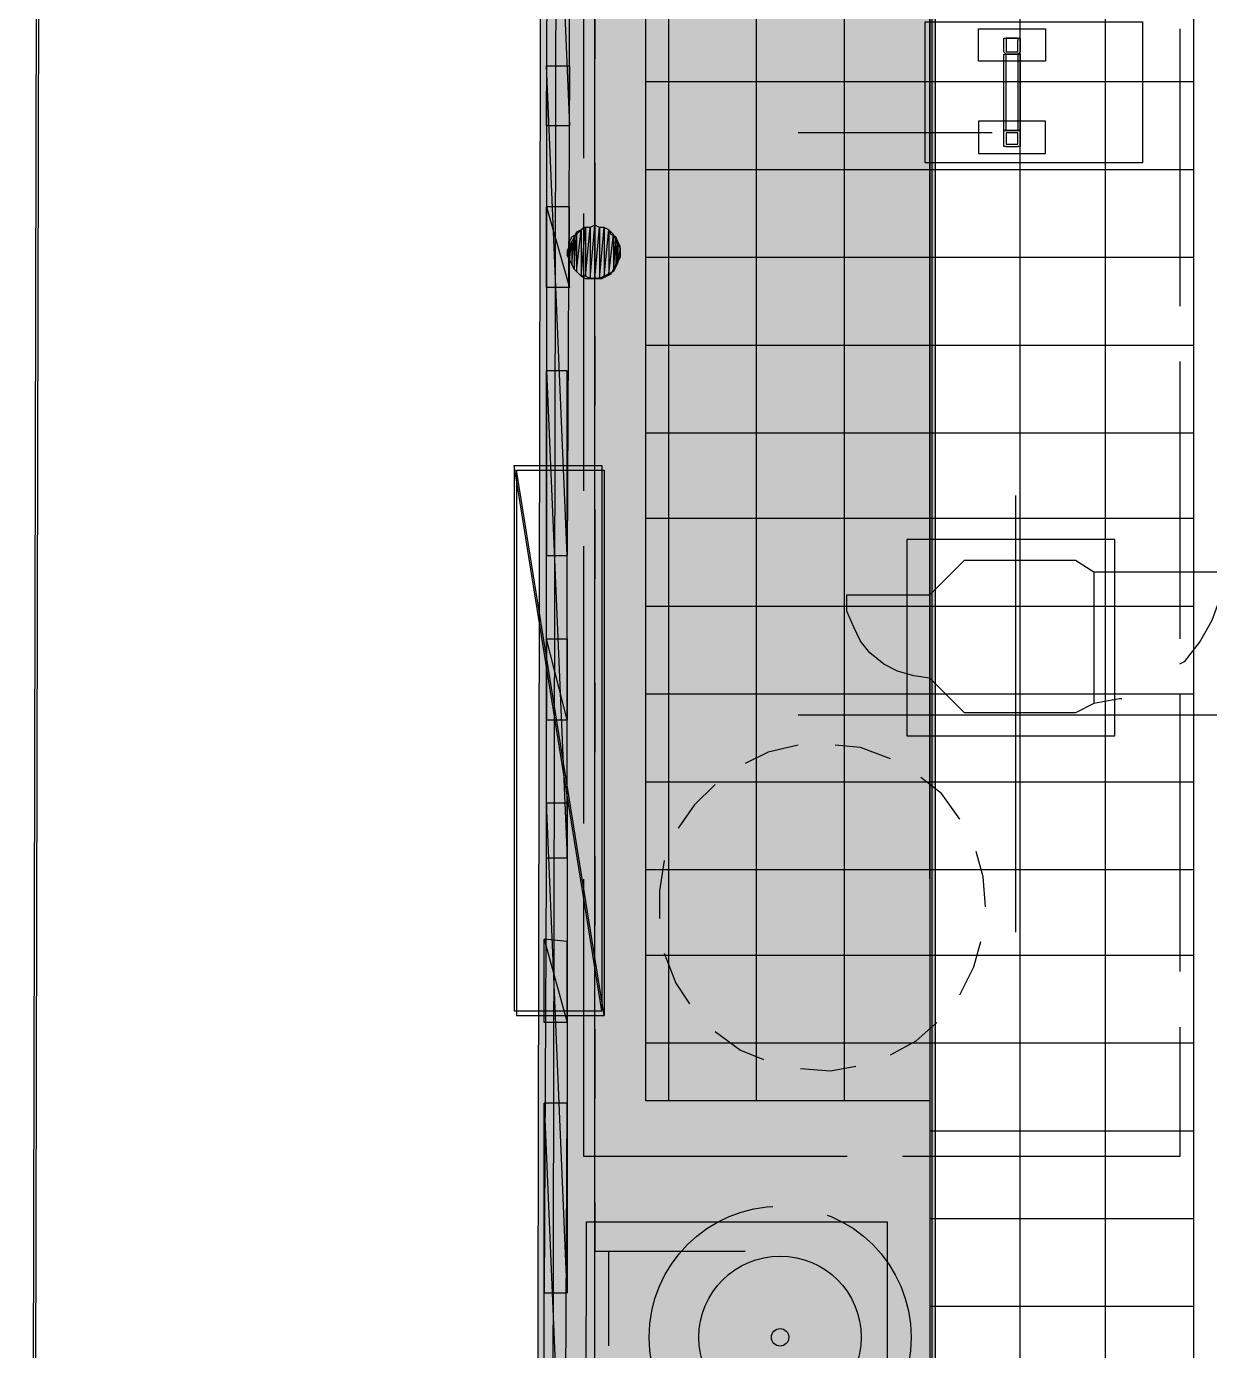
# Model space of a CAD drawing. Header units: metres. Extents: x 1 to 213, y 1 to 147.
# Drawn here: x 49.55 to 54.97, y 60.61 to 66.67 of the extents above; entities that cross this region are included whole.
import ezdxf

# ---------------------------------------------------------------- set-up
doc = ezdxf.new("R2010")
doc.units = ezdxf.units.M
doc.linetypes.add('DASHED', pattern=[1.524, 1.27, -0.254])
for name, color, linetype in [('00-BASE-ARQUITECTURA', 8, 'Continuous'), ('PJ-ARBUSTOS', 82, 'Continuous'), ('PJ-COPA-ADULTA', 8, 'DASHED'), ('PJ-GRAVILLA', 42, 'Continuous'), ('PJ-LIMITE-JARDIN', 7, 'Continuous'), ('PJ-MASAS', 92, 'Continuous'), ('PJ-MASAS-RELLENO', 92, 'Continuous'), ('PJ-PROTEGIDO', 30, 'DASHED'), ('PJ-RIEGO-SECTORES', 5, 'Continuous')]:
    doc.layers.add(name, color=color, linetype=linetype)

# ---------------------------------------------------------------- blocks, each defined once
blk = doc.blocks.new('PJ_BA')
for radius in [0.372, 0.04]:
    blk.add_circle((0, 0), radius)
at = {"flags": 1}
for tag, p, height in [('CODIGO', (0.15, 0.15), 0.2), ('ESPECIE', (0.15, -0.1), 0.15), ('ZONA', (0.15, -0.3), 0.15)]:
    blk.add_attdef(tag, p, '', height=height, dxfattribs=at)

msp = doc.modelspace()

# ---------------------------------------------------------------- hatches: boundary and pattern name
at = {"layer": 'PJ-GRAVILLA'}
h = msp.add_hatch(dxfattribs=at)
h.set_pattern_fill('GRAVEL', scale=0.03)
h.paths.add_polyline_path([(53.8, 98.484), (53.8, 89.0322), (53.7545, 89.0322), (53.534, 88.5913), (53.534, 87.6211), (53.7104, 87.2243), (53.7104, 74.2597), (53.534, 74.1274), (52.6521, 74.1274), (52.4757, 73.9069), (52.4757, 73.1573), (52.6521, 72.9368), (53.5781, 72.9368), (53.7104, 72.7604), (53.7104, 48.3746), (53.5781, 48.1541), (52.8284, 48.1982), (52.4757, 47.9337), (52.4757, 47.2722), (52.6962, 47.0076), (53.5781, 47.0076), (53.7104, 46.8312), (53.7104, 42.2451), (52.9607, 42.1569), (51.9465, 42.1569), (51.8583, 42.5538), (51.9465, 90.5756), (52.0347, 90.9284), (51.9906, 98.425), (52.0788, 98.5131), (53.8, 98.484)])
at = {"layer": 'PJ-MASAS-RELLENO'}
msp.add_hatch(color=7, dxfattribs=at).paths.add_polyline_path([(52.1126, 61.2), (53.4904, 61.2), (53.4904, 58.6), (52.1078, 58.6), (52.1126, 61.2)])

# ---------------------------------------------------------------- linework, layer by layer
at = {"layer": '00-BASE-ARQUITECTURA'}
for points in [[(49.5476, 44.6722), (49.7487, 142.1764)], [(49.5582, 44.6511), (49.7593, 142.1447)], [(52.0664, 109.5798), (51.9818, 71.4798), (51.9289, 46.2703), (51.9183, 46.2703)], [(88.5472, 53.6469), (88.5472, 51.6678), (74.3867, 51.6678), (72.8415, 46.7254), (52.1511, 46.7254), (52.1511, 98.3297), (67.7827, 98.3297)], [(54.8922, 71.5327), (54.8922, 42.418), (53.6963, 42.418), (53.6857, 64.336), (53.6857, 72.7392), (53.6857, 85.4815), (54.8922, 85.471), (54.8922, 72.7392)], [(53.6963, 42.418), (53.6963, 85.4815)], [(54.49, 42.418), (54.49, 85.4815)], [(52.4898, 61.7537), (52.4898, 72.9615)], [(52.892, 61.7537), (52.892, 72.9615)], [(53.2941, 61.7537), (53.2941, 72.9615)], [(53.6857, 72.7392), (53.6857, 64.336)], [(53.6857, 72.7392), (53.6857, 64.336)], [(51.9394, 68.4635), (52.0347, 66.2199), (51.9289, 66.2199), (51.9394, 68.4635)], [(52.0347, 68.4635), (51.9394, 68.4635), (52.0347, 66.2199), (52.0347, 68.4635)], [(54.0984, 42.418), (54.0984, 67.0771)], [(52.1511, 66.8443), (52.1511, 66.5268)], [(54.1408, 66.5162), (54.0667, 66.5162), (53.9079, 66.5162), (53.9079, 66.6644), (54.2149, 66.6644), (54.2149, 66.5162), (54.1408, 66.5162)], [(54.0984, 66.5691), (54.0984, 66.5585), (54.0879, 66.548), (54.0349, 66.548), (54.0244, 66.5585), (54.0244, 66.6115), (54.0244, 66.622), (54.0349, 66.622), (54.0879, 66.622), (54.0879, 66.6115)], [(54.0879, 66.622), (54.0349, 66.622), (54.0349, 66.6115), (54.0349, 66.5585), (54.0879, 66.5585), (54.0879, 66.6115)], [(54.0879, 66.622), (54.0984, 66.622), (54.0984, 66.6115), (54.0984, 66.5585)], [(51.9289, 64.2514), (52.0241, 64.2514), (51.9289, 66.495), (51.9289, 64.2514)], [(52.0241, 64.2514), (51.9289, 66.495), (52.0347, 66.495), (52.0241, 64.2514)], [(53.6857, 66.421), (52.384, 66.421)], [(54.8922, 66.421), (53.6857, 66.421)], [(54.0667, 66.241), (53.9079, 66.241), (53.9079, 66.0929), (54.2149, 66.0929), (54.2149, 66.241), (54.1408, 66.241), (54.0667, 66.241)], [(53.9715, 66.1881), (53.0824, 66.1881)], [(54.0349, 66.1246), (54.0244, 66.1246), (54.0244, 66.1352), (54.0244, 66.1881), (54.0244, 66.1987), (54.0349, 66.1987), (54.0879, 66.1987)], [(54.0879, 66.1987), (54.0984, 66.1987), (54.0984, 66.1881), (54.0984, 66.1352), (54.0984, 66.1246), (54.0879, 66.1246)], [(54.0349, 66.1246), (54.0879, 66.1246)], [(52.1511, 66.0505), (52.1511, 65.7331)], [(53.6857, 66.0188), (52.384, 66.0188)], [(54.8922, 66.0188), (53.6857, 66.0188)], [(52.0347, 65.8495), (51.9289, 65.8495), (52.0347, 65.4791), (52.0347, 65.8495)], [(51.9289, 65.8495), (52.0347, 65.4791), (51.9289, 65.4791), (51.9289, 65.8495)], [(52.1511, 65.7648), (52.13, 65.7542), (52.0982, 65.7542), (52.0876, 65.7436), (52.0664, 65.7225), (52.0453, 65.7119), (52.0347, 65.6907), (52.0347, 65.6695), (52.0241, 65.6484), (52.0241, 65.6272), (52.0347, 65.6061), (52.0453, 65.5849), (52.0559, 65.5637), (52.077, 65.5425), (52.0876, 65.532), (52.1088, 65.5214), (52.1405, 65.5214), (52.1617, 65.5214), (52.1829, 65.5214), (52.204, 65.532), (52.2252, 65.5425), (52.2358, 65.5637), (52.2464, 65.5849), (52.2569, 65.6061), (52.2675, 65.6272), (52.2675, 65.6484), (52.2675, 65.6695), (52.2569, 65.6907), (52.2464, 65.7119), (52.2252, 65.7225), (52.2146, 65.7436), (52.1935, 65.7542), (52.1723, 65.7542), (52.1511, 65.7648)], [(52.0664, 65.7331), (52.0664, 65.5531), (52.0876, 65.7436), (52.0664, 65.7331)], [(52.0664, 65.5531), (52.0876, 65.7436), (52.0876, 65.532), (52.0664, 65.5531)], [(52.0876, 65.7436), (52.0876, 65.532), (52.1088, 65.7542), (52.0876, 65.7436)], [(52.0876, 65.532), (52.1088, 65.7542), (52.1088, 65.532), (52.0876, 65.532)], [(52.1088, 65.7542), (52.1088, 65.532), (52.13, 65.7542), (52.1088, 65.7542)], [(52.1088, 65.532), (52.13, 65.7542), (52.13, 65.5214), (52.1088, 65.532)], [(52.13, 65.7542), (52.13, 65.5214), (52.1511, 65.7648), (52.13, 65.7542)], [(52.13, 65.5214), (52.1511, 65.7648), (52.1511, 65.5214), (52.13, 65.5214)], [(52.1511, 65.7648), (52.1511, 65.5214), (52.1723, 65.7542), (52.1511, 65.7648)], [(52.1511, 65.5214), (52.1723, 65.7542), (52.1723, 65.5214), (52.1511, 65.5214)], [(52.1723, 65.7542), (52.1723, 65.5214), (52.1935, 65.7542), (52.1723, 65.7542)], [(52.1723, 65.5214), (52.1935, 65.7542), (52.1935, 65.532), (52.1723, 65.5214)], [(52.1935, 65.7542), (52.1935, 65.532), (52.2146, 65.7436), (52.1935, 65.7542)], [(52.1935, 65.532), (52.2146, 65.7436), (52.2146, 65.5425), (52.1935, 65.532)], [(52.2146, 65.7436), (52.2146, 65.5425), (52.2358, 65.7225), (52.2146, 65.7436)], [(52.0347, 65.6695), (52.0347, 65.6061), (52.0453, 65.6907), (52.0347, 65.6695)], [(52.0347, 65.6061), (52.0453, 65.6907), (52.0453, 65.5849), (52.0347, 65.6061)], [(52.0453, 65.6907), (52.0453, 65.5849), (52.0559, 65.7119), (52.0453, 65.6907)], [(52.0453, 65.5849), (52.0559, 65.7119), (52.0559, 65.5637), (52.0453, 65.5849)], [(52.0559, 65.7119), (52.0559, 65.5637), (52.0664, 65.7331), (52.0559, 65.7119)], [(52.0559, 65.5637), (52.0664, 65.7331), (52.0664, 65.5531), (52.0559, 65.5637)], [(52.2146, 65.5425), (52.2358, 65.7225), (52.2358, 65.5531), (52.2146, 65.5425)], [(52.2358, 65.7225), (52.2358, 65.5531), (52.2464, 65.7013), (52.2358, 65.7225)], [(52.2358, 65.5531), (52.2464, 65.7013), (52.2464, 65.5743), (52.2358, 65.5531)], [(52.2464, 65.7013), (52.2464, 65.5743), (52.2569, 65.6801), (52.2464, 65.7013)], [(52.2464, 65.5743), (52.2569, 65.6801), (52.2569, 65.5955), (52.2464, 65.5743)], [(52.2569, 65.5955), (52.2569, 65.6801), (52.2675, 65.659), (52.2569, 65.5955)], [(52.0241, 65.6484), (52.0241, 65.6272), (52.0347, 65.6695), (52.0241, 65.6484)], [(52.0241, 65.6272), (52.0347, 65.6695), (52.0347, 65.6061), (52.0241, 65.6272)], [(52.2569, 65.5955), (52.2675, 65.6166), (52.2675, 65.659), (52.2569, 65.5955)], [(52.2675, 65.6166), (52.2675, 65.659), (52.2675, 65.6378), (52.2675, 65.6166)], [(53.6857, 65.6166), (52.384, 65.6166)], [(54.8922, 65.6166), (53.6857, 65.6166)], [(52.1511, 65.2568), (52.1511, 64.9393)], [(53.6857, 65.2145), (52.384, 65.2145)], [(54.8922, 65.2145), (53.6857, 65.2145)], [(52.0241, 65.0981), (51.9289, 65.0981), (52.0241, 62.865), (52.0241, 65.0981)], [(51.9289, 65.0981), (52.0241, 62.865), (51.9289, 62.865), (51.9289, 65.0981)], [(53.6857, 64.8123), (52.384, 64.8123)], [(54.8922, 64.8123), (53.6857, 64.8123)], [(51.7807, 62.1665), (52.1829, 62.1665), (51.7807, 64.6641), (51.7807, 62.1665)], [(52.1829, 62.1665), (51.7807, 64.6641), (52.1829, 64.6641), (52.1829, 62.1665)], [(51.7913, 62.1453), (52.1935, 62.1453), (51.7913, 64.643), (51.7913, 62.1453)], [(52.1935, 62.1453), (51.7913, 64.643), (52.1935, 64.643), (52.1935, 62.1453)], [(54.0773, 64.5265), (54.0773, 62.5263)], [(52.1511, 64.463), (52.1511, 64.1456)], [(53.6857, 64.4207), (52.384, 64.4207)], [(54.8922, 64.4207), (53.6857, 64.4207)], [(54.3524, 64.2302), (54.4371, 64.1773), (54.4371, 63.574), (54.3524, 63.5317), (53.8444, 63.5317), (53.6857, 63.6905), (53.6857, 64.0715), (53.8444, 64.2302), (54.3524, 64.2302)], [(54.4371, 64.1773), (55.0404, 64.1773)], [(55.0404, 64.1773), (55.0192, 64.0715), (54.9769, 63.955), (54.9239, 63.8598), (54.8499, 63.7646), (54.8287, 63.754)], [(53.6857, 63.6905), (53.6116, 63.701), (53.5375, 63.7222), (53.474, 63.754), (53.4105, 63.8069), (53.3682, 63.8598), (53.3364, 63.9233), (53.3047, 63.9974), (53.3047, 64.0715), (53.6857, 64.0715)], [(53.6857, 64.0186), (52.384, 64.0186)], [(54.8922, 64.0186), (53.6857, 64.0186)], [(51.9289, 63.5), (52.0241, 63.5), (51.9289, 63.8704), (51.9289, 63.5)], [(52.0241, 63.5), (51.9289, 63.8704), (52.0241, 63.8704), (52.0241, 63.5)], [(52.1511, 63.6693), (52.1511, 63.3518)], [(53.6857, 63.6164), (52.384, 63.6164)], [(54.8922, 63.6164), (53.6857, 63.6164)], [(54.5641, 63.5952), (54.5535, 63.5952), (54.4371, 63.574)], [(55.0721, 63.5211), (53.0824, 63.5211)], [(53.0824, 63.3836), (52.9449, 63.3518), (52.839, 63.2989)], [(53.5058, 63.32), (53.3682, 63.373), (53.2518, 63.3836)], [(53.6857, 63.2142), (52.384, 63.2142)], [(52.7015, 63.2036), (52.6062, 63.1084), (52.5321, 63.0026)], [(53.8233, 63.0449), (53.7386, 63.1613), (53.6434, 63.2354)], [(54.8922, 63.2142), (53.6857, 63.2142)], [(51.9183, 60.8753), (52.0241, 60.8753), (51.9289, 63.119), (51.9183, 60.8753)], [(52.0241, 60.8753), (51.9289, 63.119), (52.0241, 63.119), (52.0241, 60.8753)], [(53.9397, 62.6427), (53.9291, 62.7803), (53.8974, 62.8967)], [(52.1511, 62.8756), (52.1511, 62.5581)], [(52.4686, 62.8544), (52.4475, 62.7168), (52.4475, 62.5898)], [(53.6857, 62.8121), (52.384, 62.8121)], [(54.8922, 62.8121), (53.6857, 62.8121)], [(52.0241, 62.484), (51.9183, 62.4945), (52.0241, 62.1135), (52.0241, 62.484)], [(51.9183, 62.4945), (52.0241, 62.1135), (51.9183, 62.1135), (51.9183, 62.4945)], [(53.8233, 62.2405), (53.8868, 62.3675), (53.9185, 62.484)], [(53.6857, 62.4205), (52.384, 62.4205)], [(52.4686, 62.4311), (52.5215, 62.2935), (52.585, 62.1982)], [(54.8922, 62.4205), (53.6857, 62.4205)], [(53.5058, 61.9654), (53.6222, 62.0289), (53.7175, 62.1135)], [(52.1511, 62.0818), (52.1511, 61.7643)], [(52.7015, 62.0712), (52.8179, 61.9865), (52.9237, 61.9442)], [(53.6857, 62.0183), (52.384, 62.0183)], [(54.8922, 62.0183), (53.6857, 62.0183)], [(53.093, 61.9019), (53.2306, 61.8913), (53.347, 61.9125)], [(52.0241, 61.7431), (51.9183, 61.7431), (52.0135, 59.4995), (52.0241, 61.7431)], [(51.9183, 61.7431), (52.0135, 59.4995), (51.9183, 59.4995), (51.9183, 61.7431)], [(54.8922, 61.6161), (53.6857, 61.6161)], [(52.1511, 61.2881), (52.1511, 61.0658), (52.839, 61.0658)], [(54.8922, 61.214), (53.6857, 61.214)], [(52.2146, 60.6319), (52.2146, 61.0658)], [(54.8922, 60.8118), (53.6857, 60.8118)]]:
    msp.add_lwpolyline(points, dxfattribs=at)
for points in [[(53.6857, 61.7537), (52.384, 61.7537), (52.384, 72.9615), (53.6857, 72.9615)], [(54.6594, 66.6961), (54.6594, 66.0505), (53.6645, 66.0505), (53.6645, 66.6961)], [(54.0984, 66.1987), (54.0244, 66.1987), (54.0244, 66.548), (54.0984, 66.548)], [(54.0879, 66.548), (54.0879, 66.1987), (54.0349, 66.1987), (54.0349, 66.548)], [(54.0879, 66.1881), (54.0349, 66.1881), (54.0349, 66.1352), (54.0879, 66.1352)], [(54.5324, 63.4259), (54.5324, 64.3255), (53.5799, 64.3255), (53.5799, 63.4259)]]:
    msp.add_lwpolyline(points, close=True, dxfattribs=at)
at = {"layer": 'PJ-COPA-ADULTA'}
msp.add_circle((52.9994, 60.6713), 0.6, dxfattribs=at)
at = {"layer": 'PJ-LIMITE-JARDIN'}
msp.add_lwpolyline([(51.8583, 42.5538), (51.9465, 90.5756), (52.0347, 90.9284), (51.9906, 98.425), (52.0788, 98.5131), (53.8, 98.484), (53.8, 98.484), (53.8, 89.0322), (53.7545, 89.0322), (53.534, 88.5913), (53.534, 87.6211), (53.7104, 87.2243), (53.7104, 74.2597), (53.534, 74.1274), (52.6521, 74.1274), (52.4757, 73.9069), (52.4757, 73.1573), (52.6521, 72.9368), (53.5781, 72.9368), (53.7104, 72.7604), (53.7104, 48.3746)], dxfattribs=at)
at = {"layer": 'PJ-MASAS'}
msp.add_lwpolyline([(52.1126, 61.2), (53.4904, 61.2), (53.4904, 58.6), (52.1078, 58.6), (52.1126, 61.2)], close=True, dxfattribs=at)
at = {"layer": 'PJ-PROTEGIDO'}
msp.add_lwpolyline([(52.1, 61.5), (52.1, 73.4), (54.6295, 73.4), (54.6331, 73.395), (54.6393, 73.3859), (54.6875, 73.3076), (54.6928, 73.298), (54.7336, 73.2156), (54.738, 73.2055), (54.7711, 73.1197), (54.7745, 73.1093), (54.7996, 73.0209), (54.8021, 73.0101), (54.8189, 72.9198), (54.8204, 72.9089), (54.8288, 72.8173), (54.8293, 72.8063), (54.8304, 72.7604), (54.8304, 61.5), (52.1, 61.5)], close=True, dxfattribs=at)
at = {"layer": 'PJ-RIEGO-SECTORES'}
msp.add_lwpolyline([(51.8583, 42.5538), (51.9465, 90.5756), (52.0347, 90.9284), (51.9906, 98.425), (52.0788, 98.5131), (53.8, 98.484), (53.8, 89.0322), (53.7545, 89.0322), (53.7545, 89.0322), (53.534, 88.5913), (53.534, 87.6211), (53.7104, 87.2243), (53.7104, 74.2597), (53.534, 74.1274), (52.6521, 74.1274), (52.4757, 73.9069), (52.4757, 73.1573), (52.6521, 72.9368), (53.5781, 72.9368), (53.7104, 72.7604), (53.7104, 48.3746)], dxfattribs=at)

# ---------------------------------------------------------------- block references
at = {"layer": 'PJ-ARBUSTOS'}
msp.add_blockref('PJ_BA', (52.9994, 60.6713), dxfattribs=at)

doc.saveas('drawing.dxf')
